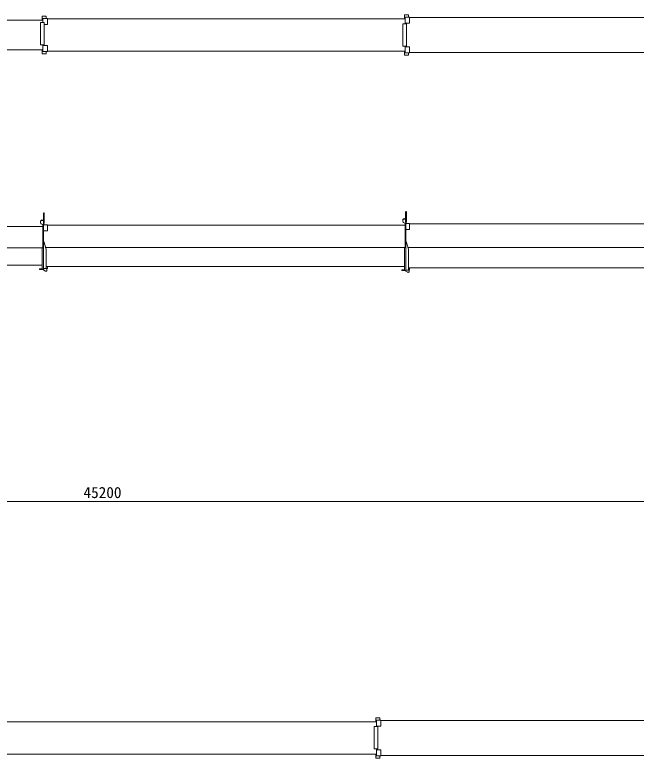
# Model space of a CAD drawing. Units: millimetres, scale not verified. Extents: x -45300 to 56953, y -84282 to 97824.
# Drawn here: x 20495 to 32734, y -57465 to -42814 of the extents above; entities that cross this region are included whole.
import ezdxf
from ezdxf.enums import TextEntityAlignment as Align

# ---------------------------------------------------------------- set-up
doc = ezdxf.new("R2010")
doc.units = ezdxf.units.MM
doc.header["$LTSCALE"] = 300
doc.layers.add('0-0_0', color=7, linetype='Continuous', lineweight=18)
doc.styles.add('ＭＳ ゴシック', font='')
doc.styles.get('ＭＳ ゴシック').set_extended_font_data('MS Gothic')

# ---------------------------------------------------------------- blocks, each defined once
blk = doc.blocks.new('D7')
at = {"layer": '0-0_0'}
blk.add_line((48030.7, -97444.9), (2830.7, -97444.9), dxfattribs=at)
at = {"layer": '0-0_0', "style": 'ＭＳ ゴシック'}
blk.add_text('45200', height=219.9, dxfattribs=at).set_placement((25055.7, -97444.4), align=Align.BOTTOM_LEFT)

msp = doc.modelspace()

# ---------------------------------------------------------------- linework, layer by layer
at = {"layer": '0-0_0'}
for p, q in [((21045.2, -42920.7), (13998.2, -42920.7)), ((21113.2, -42840.2), (21034.2, -42840.2)), ((21034.2, -42920.7), (21034.2, -42840.2)), ((21045.2, -42887.2), (21134.2, -42887.2)), ((21045.2, -42963.7), (21045.2, -42887.2)), ((21113.2, -42887.2), (21113.2, -42840.2)), ((21134.2, -42887.2), (21134.2, -43006.2)), ((28181.2, -42894.2), (21134.2, -42894.2)), ((28170.2, -42894.2), (28170.2, -42814.2)), ((28181.2, -42990.2), (28181.2, -42860.7)), ((28270.2, -42860.7), (28270.2, -42979.7)), ((35319.2, -42868.2), (28270.2, -42868.2)), ((28666.7, -42868), (28666.7, -42869.8)), ((28669.2, -42868), (28669.2, -42869.8)), ((28671.2, -42868), (28671.2, -42869.8)), ((28673.7, -42868), (28673.7, -42869.8)), ((21002.2, -42963.7), (21012.2, -42963.7)), ((21002.2, -42963.7), (21002.2, -43402.7)), ((21012.2, -42963.7), (21056.2, -42963.7)), ((21056.2, -42963.7), (21072.2, -42963.7)), ((21072.2, -43402.7), (21072.2, -42963.7)), ((28139.2, -42990.2), (28209.2, -42990.2)), ((28139.2, -43429.2), (28139.2, -42990.2)), ((28209.2, -43429.2), (28209.2, -42990.2)), ((21045.2, -43504.7), (13998.2, -43504.7)), ((21002.2, -43402.7), (21072.2, -43402.7)), ((21034.2, -43504.7), (21034.2, -43585.2)), ((21045.2, -43419.2), (21045.2, -43402.7)), ((21045.2, -43419.2), (21134.2, -43419.2)), ((28139.2, -43413.2), (28140.2, -43414.2)), ((28209.2, -43429.2), (28139.2, -43429.2)), ((28181.2, -43564.7), (28181.2, -43429.2)), ((28181.2, -43445.7), (28270.2, -43445.7)), ((28270.2, -43564.7), (28270.2, -43445.7)), ((21112, -43585.2), (21034.2, -43585.2)), ((21112, -43585.2), (21113.2, -43585.2)), ((21113.2, -43585.2), (21113.2, -43538.2)), ((28181.2, -43531.2), (21134.2, -43531.2)), ((28170.2, -43531.2), (28170.2, -43611.2)), ((28181.2, -43564.7), (28270.2, -43564.7)), ((28249.2, -43564.7), (28249.2, -43611.2)), ((35319.2, -43557.2), (28270.2, -43557.2)), ((21056.2, -46922.1), (21056.2, -46727.1)), ((21072.2, -46922.1), (21072.2, -46727.1)), ((28193.2, -46895.6), (28193.2, -46700.6)), ((28209.2, -46895.6), (28209.2, -46700.6)), ((21002.2, -46879.1), (21002.2, -46915.2)), ((21012.2, -46869.1), (21056.2, -46869.1)), ((28139.2, -46852.6), (28139.2, -46888.7)), ((28149.2, -46842.6), (28193.2, -46842.6)), ((13998.2, -46988.6), (21045.2, -46988.6)), ((21012.6, -46932.8), (21037.2, -46946.1)), ((21045.2, -47403.6), (21045.2, -46953.1)), ((21045.2, -46953.1), (21134.2, -46953.1)), ((21072.2, -46922.1), (21056.2, -46922.1)), ((21059.2, -47826), (21059.2, -46922.1)), ((21065.2, -46953.1), (21065.2, -46922.1)), ((21134.2, -47072.1), (21134.2, -46953.1)), ((21134.2, -46962.1), (28181.2, -46962.1)), ((28149.6, -46906.3), (28174.2, -46919.6)), ((28181.2, -47401.6), (28181.2, -46926.6)), ((28181.2, -46926.6), (28270.2, -46926.6)), ((28209.2, -46895.6), (28193.2, -46895.6)), ((28196.2, -47850), (28196.2, -46895.6)), ((28202.2, -46926.6), (28202.2, -46895.6)), ((28270.2, -47045.6), (28270.2, -46926.6)), ((28270.2, -46935.6), (35319.2, -46935.6)), ((21059.2, -47072.1), (21129.2, -47072.1)), ((21129.2, -47072.1), (21134.2, -47072.1)), ((28196.2, -47045.6), (28265.2, -47045.6)), ((28265.2, -47045.6), (28270.2, -47045.6)), ((28204.8, -47283.1), (28196.2, -47285.6)), ((28204.8, -47283.1), (28248, -47433.4)), ((13966.1, -47404.1), (21045.2, -47404.1)), ((21034.2, -47826), (21034.2, -47404.1)), ((21091.9, -47398.6), (21092, -47398.6)), ((21093.5, -47403.6), (21093.4, -47403.6)), ((21102.3, -47401.6), (28181.2, -47401.6)), ((21113.2, -47816), (21113.2, -47443.4)), ((28170.2, -47850), (28170.2, -47401.6)), ((28238.3, -47399.6), (35319.2, -47399.6)), ((28249.2, -47845), (28249.2, -47441.4)), ((21034.2, -47748.1), (13977.2, -47748.1)), ((20986.1, -47831.1), (20981.2, -47831.1)), ((20995.8, -47831.1), (20986.1, -47831.1)), ((21000.9, -47817.1), (20995.8, -47817.1)), ((21000.9, -47831.1), (20995.8, -47831.1)), ((21029.9, -47817.1), (21000.9, -47817.1)), ((21034.2, -47817.1), (21029.9, -47817.1)), ((21034.2, -47826), (21059.2, -47826)), ((21043.2, -47826), (21043.2, -47827.1)), ((21048.4, -47835.9), (21101.1, -47864.1)), ((21059.2, -47816), (21113.2, -47816)), ((28170.2, -47772.1), (21113.2, -47772.1)), ((21113.2, -47810.5), (21126.2, -47814.1)), ((21134.2, -47814.1), (21126.2, -47814.1)), ((21126.2, -47849.1), (21126.2, -47814.1)), ((21134.2, -47814.1), (21134.2, -47772.1)), ((28122.1, -47855.1), (28117.2, -47855.1)), ((28131.8, -47855.1), (28122.1, -47855.1)), ((28136.9, -47841.1), (28131.8, -47841.1)), ((28136.9, -47855.1), (28131.8, -47855.1)), ((28165.9, -47841.1), (28136.9, -47841.1)), ((28170.2, -47841.1), (28165.9, -47841.1)), ((28170.2, -47850), (28196.2, -47850)), ((28179.2, -47850), (28179.2, -47851.1)), ((28184.4, -47859.9), (28237.1, -47888.1)), ((28196.2, -47845), (28249.2, -47845)), ((28249.2, -47802.1), (35308.2, -47802.1)), ((28249.2, -47834.5), (28262.2, -47838.1)), ((28270.2, -47838.1), (28262.2, -47838.1)), ((28262.2, -47873.1), (28262.2, -47838.1)), ((28270.2, -47838.1), (28270.2, -47802.1)), ((27607.2, -56748.2), (27607.2, -56668.2)), ((27607.2, -56668.2), (27686.2, -56668.2)), ((27686.2, -56668.2), (27686.2, -56714.7)), ((27618.2, -56748.2), (20008.2, -56748.2)), ((27576.2, -57283.2), (27576.2, -56844.2)), ((27576.2, -56844.2), (27646.2, -56844.2)), ((27618.2, -56714.7), (27626.2, -56714.7)), ((27618.2, -56844.2), (27618.2, -56714.7)), ((27618.2, -56833.7), (27626.2, -56833.7)), ((27626.2, -56714.7), (27707.2, -56714.7)), ((27626.2, -56833.7), (27707.2, -56833.7)), ((27646.2, -57283.2), (27646.2, -56844.2)), ((27707.2, -56714.7), (27707.2, -56833.7)), ((35319.2, -56722.2), (27707.2, -56722.2)), ((28103.7, -56722.1), (28103.7, -56723.9)), ((28106.2, -56722.1), (28106.2, -56723.9)), ((28108.2, -56722.1), (28108.2, -56723.9)), ((28110.7, -56722.1), (28110.7, -56723.9)), ((27576.2, -57267.2), (27577.2, -57268.2)), ((27646.2, -57283.2), (27576.2, -57283.2)), ((27618.2, -57418.7), (27618.2, -57283.2)), ((27618.2, -57385.2), (20008.2, -57385.2)), ((27607.2, -57385.2), (27607.2, -57465.2)), ((27618.2, -57299.7), (27707.2, -57299.7)), ((27618.2, -57418.7), (27707.2, -57418.7)), ((27686.2, -57418.7), (27686.2, -57465.2)), ((27707.2, -57418.7), (27707.2, -57299.7)), ((35319.2, -57411.2), (27707.2, -57411.2)), ((27607.2, -57465.2), (27685, -57465.2)), ((27685, -57465.2), (27686.2, -57465.2))]:
    msp.add_line(p, q, dxfattribs=at)
for points in [[(28170.2, -42814.2), (28249.2, -42814.2), (28249.2, -42860.7)], [(28181.2, -42860.7), (28189.2, -42860.7), (28270.2, -42860.7)], [(21072.2, -43006.2), (21129.2, -43006.2), (21134.2, -43006.2)], [(28181.2, -42979.7), (28189.2, -42979.7), (28270.2, -42979.7)], [(21045.2, -43419.2), (21045.2, -43538.2), (21134.2, -43538.2), (21134.2, -43419.2)], [(28170.2, -43611.2), (28248, -43611.2), (28249.2, -43611.2)], [(21037.2, -46946.1), (21045.2, -46946.1), (21059.2, -46932.1)], [(28174.2, -46919.6), (28182.2, -46919.6), (28196.2, -46905.6)], [(21112, -47435.4), (21067.8, -47282.1), (21059.2, -47284.6)], [(20995.8, -47817.1), (20986.1, -47817.1), (20981.2, -47817.1), (20981.2, -47831.1)], [(21044, -47831.1), (21029.9, -47831.1), (21000.9, -47831.1)], [(28131.8, -47841.1), (28122.1, -47841.1), (28117.2, -47841.1), (28117.2, -47855.1)], [(28180, -47855.1), (28165.9, -47855.1), (28136.9, -47855.1)]]:
    msp.add_lwpolyline(points, dxfattribs=at)
for centre, radius, start, end in [((21064.2, -46727.1), 8, 0, 180), ((28201.2, -46700.6), 8, 0, 180), ((21012.2, -46879.1), 10, 90, 180), ((21027.2, -46882.1), 25, 31.33222, 161.59731), ((28149.2, -46852.6), 10, 90, 180), ((28164.2, -46855.6), 25, 31.33222, 161.5973), ((21022.2, -46915.2), 20, 180, 241.50436), ((28159.2, -46888.7), 20, 180, 241.50436), ((21084.2, -47443.4), 29, 0, 16.09082), ((28220.2, -47441.4), 29, 0, 16.04427), ((21053.2, -47827.1), 10, 180, 241.87626), ((21109.2, -47849.1), 17, 241.87626, 0), ((28189.2, -47851.1), 10, 180, 241.87626), ((28245.2, -47873.1), 17, 241.87626, 0)]:
    msp.add_arc(centre, radius, start, end, dxfattribs=at)

# ---------------------------------------------------------------- block references
msp.add_blockref('D7', (-3208.5, 45039.7), dxfattribs=at)

doc.saveas('drawing.dxf')
